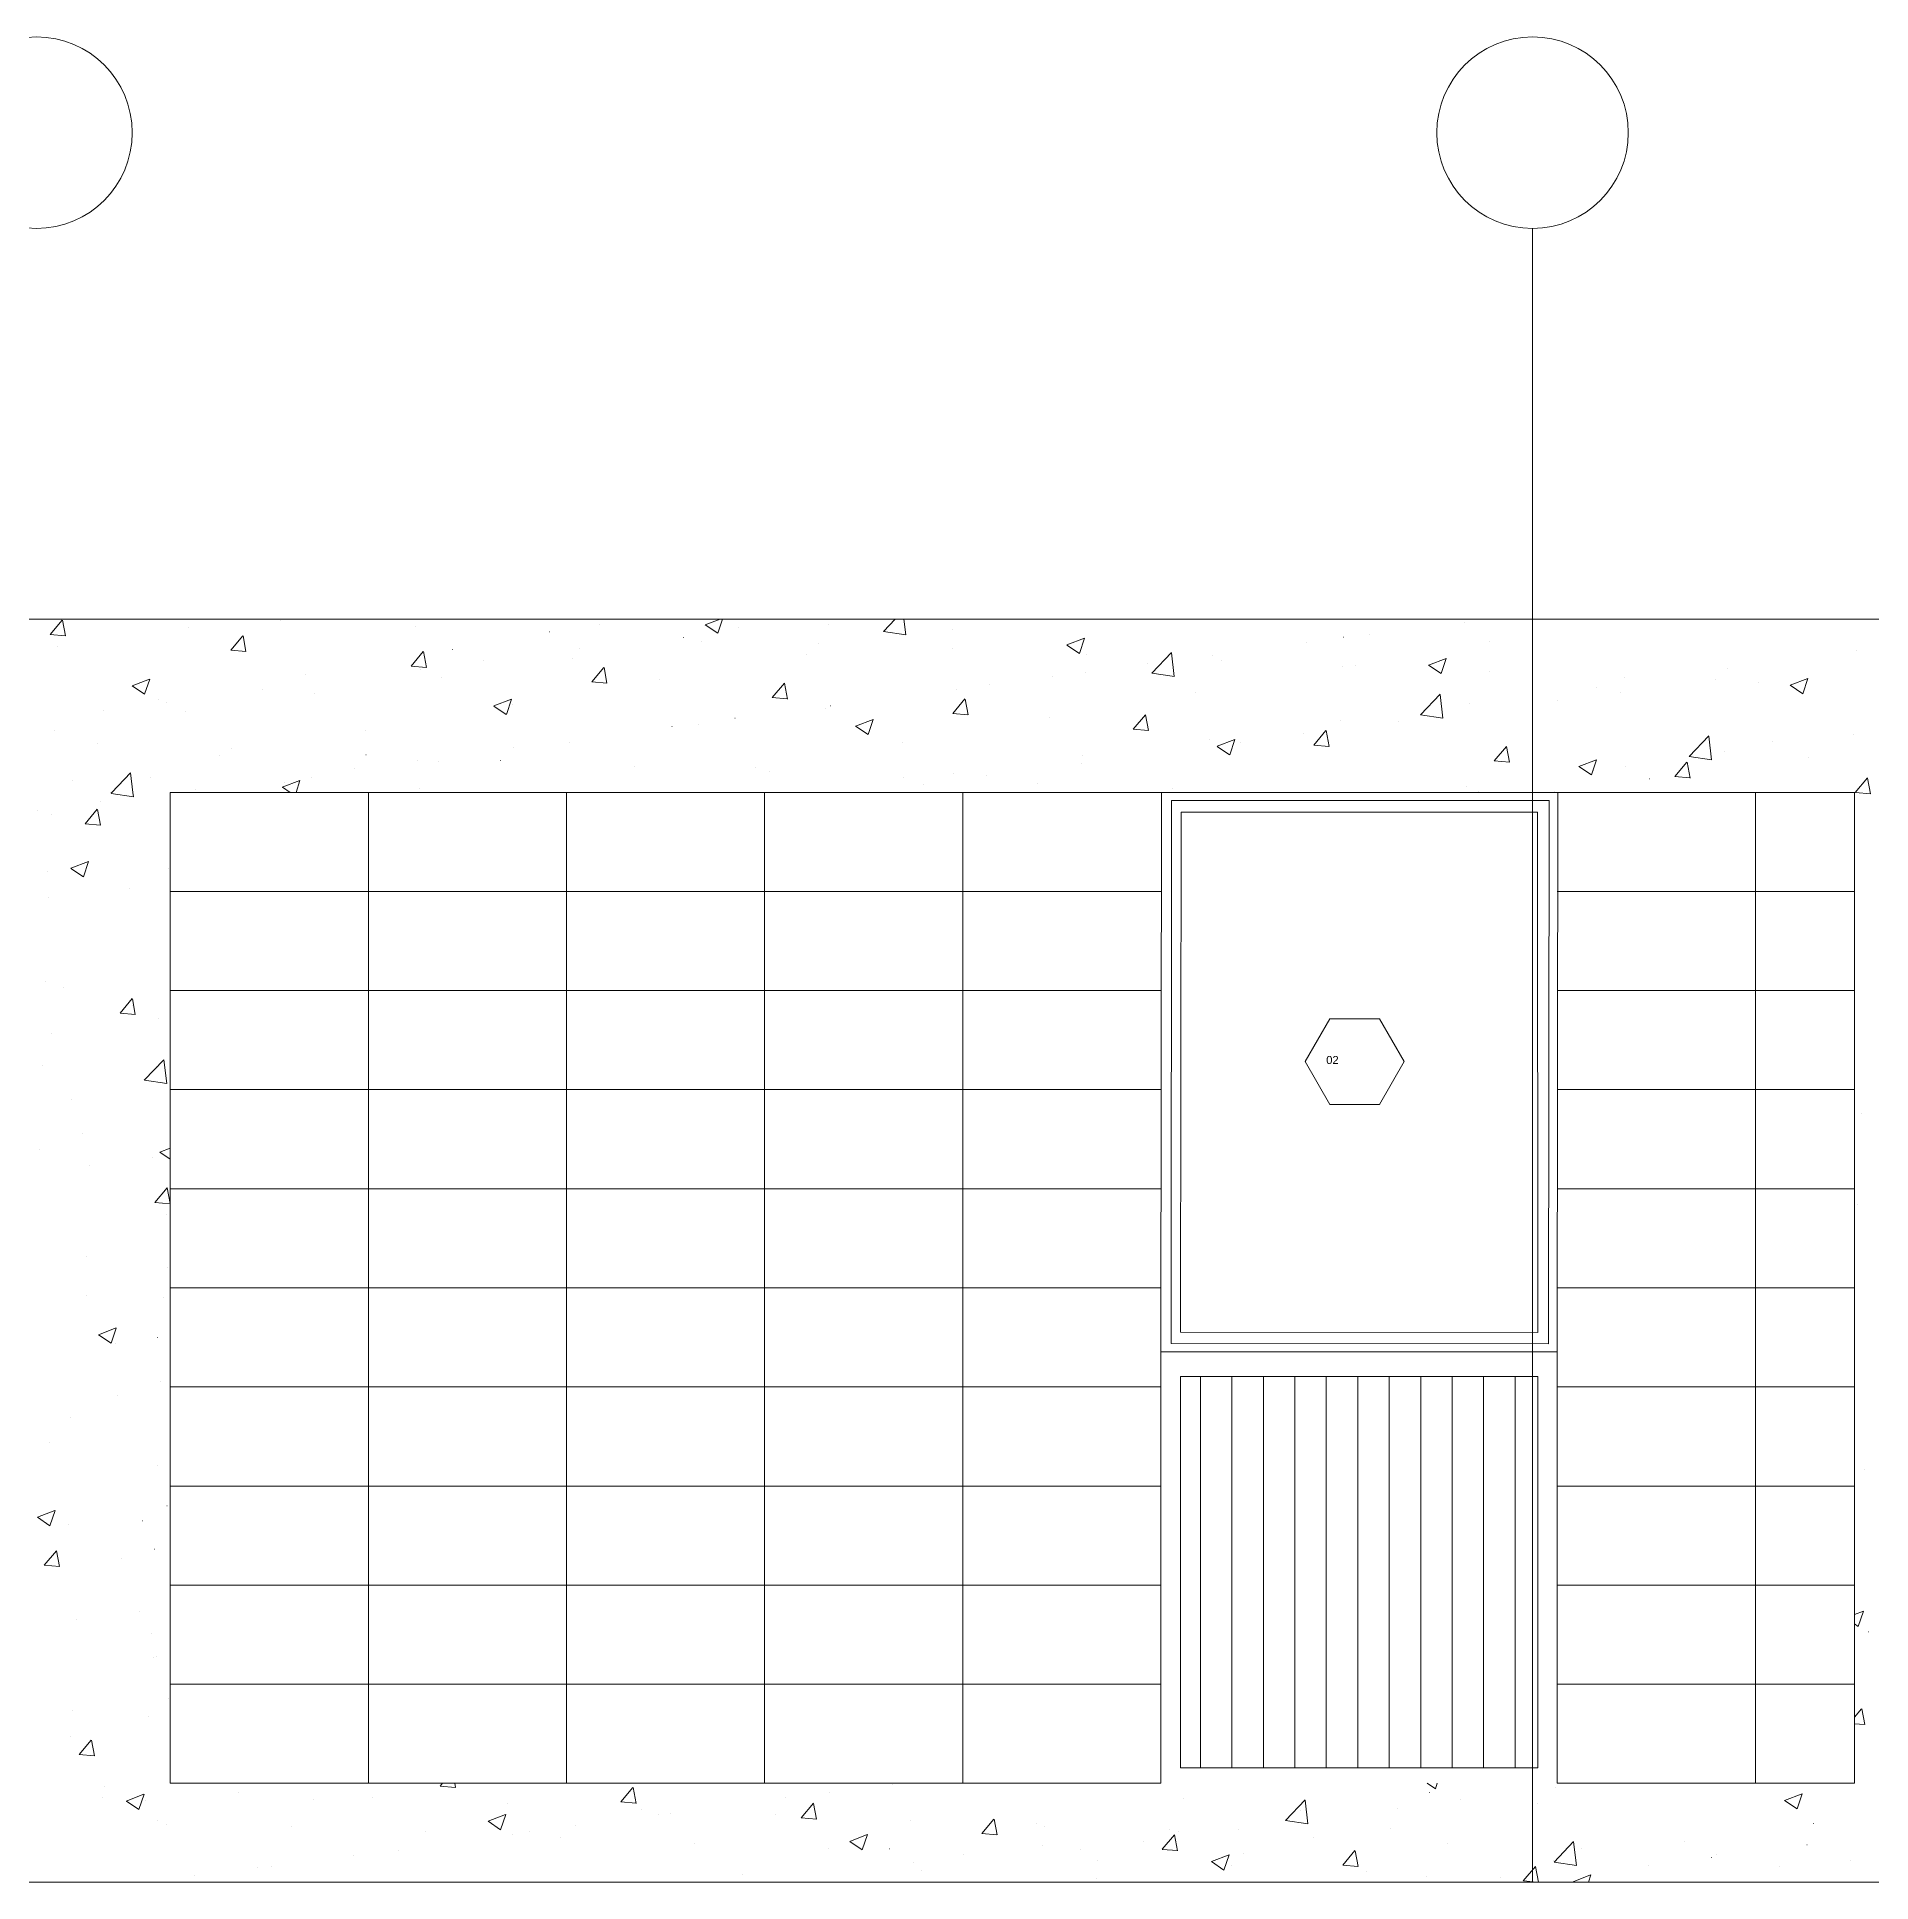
# Model space of a CAD drawing. Header units: centimetres. Extents: x -16179 to 12840, y -10704 to 3856.
# Drawn here: x 8630 to 9000.2, y -5198.5 to -4826.1 of the extents above; entities that cross this region are included whole.
import ezdxf

# ---------------------------------------------------------------- set-up
doc = ezdxf.new("R2010")
doc.units = ezdxf.units.CM
doc.header["$MEASUREMENT"] = 0
for name, color, linetype, lineweight in [('A-ELEV-MBE1_Num_Penna__7_Num_Penna__7_Num_Penna__7_Num_Penna__7_Num_Penna__7_Num_Penna__7_Num_Penna__7_Num_Penna__7_Num_Penna__7_Num_Penna__7', 7, 'Continuous', 18), ('A-ELEV-PATT_Num_Penna__8_Num_Penna__8_Num_Penna__8_Num_Penna__8_Num_Penna__8_Num_Penna__8_Num_Penna__8_Num_Penna__8_Num_Penna__8_Num_Penna__8', 8, 'Continuous', 18), ('AA - linee quote_Num_Penna__3_Num_Penna__3_Num_Penna__3_Num_Penna__3_Num_Penna__3_Num_Penna__3_Num_Penna__3_Num_Penna__3_Num_Penna__3_Num_Penna__3', 3, 'Continuous', 18), ('AA - pareti sezionate_Num_Penna__7_Num_Penna__7_Num_Penna__7_Num_Penna__7_Num_Penna__7_Num_Penna__7_Num_Penna__7_Num_Penna__7_Num_Penna__7_Num_Penna__7', 7, 'Continuous', 18), ('AA - serramenti e porte_Num_Penna__4_Num_Penna__4_Num_Penna__4_Num_Penna__4_Num_Penna__4_Num_Penna__4_Num_Penna__4_Num_Penna__4_Num_Penna__4_Num_Penna__4', 4, 'Continuous', 18), ('AA pareti non sezionate_Num_Penna__2_Num_Penna__2_Num_Penna__2_Num_Penna__2_Num_Penna__2_Num_Penna__2_Num_Penna__2_Num_Penna__2_Num_Penna__2_Num_Penna__2', 2, 'Continuous', 18), ('SIMBOLI FINESTRE_Num_Penna__3_Num_Penna__3_Num_Penna__3_Num_Penna__3_Num_Penna__3_Num_Penna__3_Num_Penna__3_Num_Penna__3_Num_Penna__3_Num_Penna__3', 3, 'Continuous', 18)]:
    doc.layers.add(name, color=color, linetype=linetype, lineweight=lineweight)
doc.styles.add('GENERATED_STYLE_1', font='Arial.ttf')

msp = doc.modelspace()

# ---------------------------------------------------------------- linework, layer by layer
at = {"layer": 'A-ELEV-MBE1_Num_Penna__7_Num_Penna__7_Num_Penna__7_Num_Penna__7_Num_Penna__7_Num_Penna__7_Num_Penna__7_Num_Penna__7_Num_Penna__7_Num_Penna__7', "color": 7, "linetype": 'Continuous', "lineweight": 18}
for p, q in [((8656.91, -4978.54), (8656.91, -5178.54)), ((8656.91, -4978.54), (8857, -4978.54)), ((8696.91, -4978.54), (8696.91, -5178.54)), ((8736.91, -4978.54), (8736.91, -5178.54)), ((8776.91, -4978.54), (8776.91, -5178.54)), ((8816.91, -4978.54), (8816.91, -5178.54)), ((8937, -4978.54), (8996.91, -4978.54)), ((8976.91, -5178.5), (8976.91, -4978.54)), ((8996.91, -5178.5), (8996.91, -4978.54)), ((8656.91, -4998.54), (8856.91, -4998.54)), ((8996.91, -4998.54), (8936.91, -4998.54)), ((8936.91, -4998.54), (8996.91, -4998.54)), ((8656.91, -5018.54), (8856.91, -5018.54)), ((8976.91, -5018.54), (8936.91, -5018.54)), ((8936.91, -5018.54), (8996.91, -5018.54)), ((8656.91, -5038.54), (8856.91, -5038.54)), ((8996.91, -5038.54), (8936.91, -5038.54)), ((8936.91, -5038.54), (8996.91, -5038.54)), ((8656.91, -5058.54), (8856.91, -5058.54)), ((8976.91, -5058.54), (8936.91, -5058.54)), ((8936.91, -5058.54), (8996.91, -5058.54)), ((8656.91, -5078.54), (8856.91, -5078.54)), ((8936.91, -5078.54), (8996.91, -5078.52)), ((8976.91, -5078.54), (8936.91, -5078.54)), ((8856.91, -5178.5), (8856.91, -5091.43)), ((8936.91, -5178.5), (8936.91, -5091.49)), ((8932.95, -5096.43), (8860.88, -5096.43)), ((8860.88, -5096.43), (8860.88, -5175.43)), ((8864.88, -5175.43), (8864.88, -5096.43)), ((8871.23, -5175.43), (8871.23, -5096.43)), ((8877.58, -5175.43), (8877.58, -5096.43)), ((8883.93, -5175.43), (8883.93, -5096.43)), ((8890.28, -5175.43), (8890.28, -5096.43)), ((8896.63, -5175.43), (8896.63, -5096.43)), ((8902.98, -5175.43), (8902.98, -5096.43)), ((8909.33, -5175.43), (8909.33, -5096.43)), ((8915.68, -5175.43), (8915.68, -5096.43)), ((8922.03, -5175.43), (8922.03, -5096.43)), ((8928.38, -5175.43), (8928.38, -5096.43)), ((8932.95, -5096.43), (8932.95, -5175.43)), ((8656.91, -5098.54), (8856.91, -5098.54)), ((8976.91, -5098.54), (8936.91, -5098.54)), ((8936.91, -5098.54), (8996.91, -5098.54)), ((8656.91, -5118.54), (8856.91, -5118.54)), ((8976.91, -5118.54), (8936.91, -5118.54)), ((8936.91, -5118.54), (8996.91, -5118.54)), ((8656.91, -5138.54), (8856.91, -5138.54)), ((8976.91, -5138.54), (8936.91, -5138.54)), ((8936.91, -5138.54), (8996.91, -5138.54)), ((8656.91, -5158.54), (8856.91, -5158.54)), ((8976.91, -5158.54), (8936.91, -5158.54)), ((8936.91, -5158.54), (8996.91, -5158.54)), ((8860.88, -5175.43), (8932.95, -5175.43)), ((8656.91, -5178.54), (8856.91, -5178.54)), ((8936.91, -5178.5), (8996.91, -5178.5))]:
    msp.add_line(p, q, dxfattribs=at)
at = {"layer": 'A-ELEV-PATT_Num_Penna__8_Num_Penna__8_Num_Penna__8_Num_Penna__8_Num_Penna__8_Num_Penna__8_Num_Penna__8_Num_Penna__8_Num_Penna__8_Num_Penna__8', "color": 8, "linetype": 'Continuous', "lineweight": 18}
for p, q in [((8632.69, -4946.66), (8635.14, -4943.75)), ((8635.77, -4946.94), (8635.19, -4943.76)), ((8660.57, -4945.3), (8660.57, -4945.3)), ((8679.21, -4943.83), (8679.21, -4943.83)), ((8706.33, -4944.97), (8706.33, -4944.97)), ((8743.49, -4944.63), (8743.49, -4944.63)), ((8764.91, -4944.72), (8767.94, -4943.55)), ((8764.92, -4944.73), (8767.45, -4946.43)), ((8767.45, -4946.43), (8768.42, -4943.55)), ((8771.57, -4945.22), (8771.57, -4945.22)), ((8789.82, -4944.74), (8789.82, -4944.74)), ((8800.87, -4946.06), (8803.27, -4943.55)), ((8805.39, -4946.77), (8805.01, -4943.55)), ((8814.91, -4945.62), (8814.92, -4945.62)), ((8918.24, -4944.18), (8918.24, -4944.18)), ((8919.79, -4943.63), (8919.8, -4943.63)), ((8632.7, -4946.67), (8635.73, -4946.94)), ((8634.18, -4949.1), (8634.19, -4949.1)), ((8669.13, -4949.85), (8671.57, -4946.93)), ((8672.21, -4950.13), (8671.62, -4946.95)), ((8733.44, -4946.12), (8733.45, -4946.12)), ((8739.49, -4949.44), (8739.49, -4949.44)), ((8760.56, -4947.26), (8760.57, -4947.26)), ((8764.16, -4947.99), (8764.16, -4947.99)), ((8787.68, -4948.41), (8787.69, -4948.41)), ((8800.88, -4946.07), (8805.4, -4946.77)), ((8837.91, -4948.78), (8841.47, -4947.42)), ((8837.92, -4948.8), (8840.45, -4950.5)), ((8840.46, -4950.5), (8841.49, -4947.43)), ((8886.28, -4948.39), (8886.29, -4948.39)), ((8893.71, -4947.2), (8893.72, -4947.2)), ((8899, -4946.72), (8899.01, -4946.72)), ((8923.19, -4948.14), (8923.2, -4948.14)), ((8669.13, -4949.86), (8672.17, -4950.12)), ((8705.56, -4953.04), (8708.01, -4950.12)), ((8705.57, -4953.05), (8708.61, -4953.31)), ((8708.65, -4953.32), (8708.06, -4950.14)), ((8713.86, -4949.72), (8713.87, -4949.72)), ((8720.25, -4951.97), (8720.25, -4951.97)), ((8738.07, -4951.57), (8738.08, -4951.57)), ((8785.29, -4950.7), (8785.29, -4950.7)), ((8814.8, -4949.55), (8814.8, -4949.55)), ((8841.92, -4950.7), (8841.92, -4950.7)), ((8854.2, -4952.61), (8854.21, -4952.61)), ((8855.08, -4954.46), (8859.04, -4950.34)), ((8859.6, -4955.18), (8859.04, -4950.35)), ((8867.33, -4951.01), (8867.33, -4951.01)), ((8869.03, -4951.85), (8869.04, -4951.85)), ((8893.57, -4953.22), (8893.57, -4953.22)), ((8896.15, -4952.99), (8896.16, -4952.99)), ((8910.92, -4952.85), (8914.48, -4951.49)), ((8910.93, -4952.87), (8913.46, -4954.57)), ((8913.46, -4954.57), (8914.49, -4951.5)), ((8997.3, -4949.9), (8997.31, -4949.9)), ((8649.22, -4957.03), (8652.77, -4955.67)), ((8651.76, -4958.75), (8652.79, -4955.68)), ((8684.24, -4954.8), (8684.24, -4954.8)), ((8707.53, -4953.65), (8707.53, -4953.65)), ((8711.69, -4955.38), (8711.69, -4955.38)), ((8742, -4956.23), (8744.45, -4953.31)), ((8742.01, -4956.23), (8745.04, -4956.5)), ((8745.08, -4956.51), (8744.5, -4953.32)), ((8755.66, -4955.79), (8755.67, -4955.79)), ((8778.44, -4959.42), (8780.89, -4956.5)), ((8781.52, -4959.7), (8780.93, -4956.51)), ((8822.24, -4956.82), (8822.25, -4956.82)), ((8834.96, -4955.15), (8834.97, -4955.15)), ((8841.67, -4954.27), (8841.67, -4954.27)), ((8855.09, -4954.48), (8859.61, -4955.18)), ((8923.27, -4954.14), (8923.28, -4954.14)), ((8950.39, -4955.28), (8950.39, -4955.28)), ((8968.92, -4955.79), (8968.92, -4955.79)), ((8971.22, -4953.48), (8971.22, -4953.48)), ((8977.51, -4956.43), (8977.51, -4956.43)), ((8983.92, -4956.92), (8987.48, -4955.56)), ((8983.94, -4956.93), (8986.46, -4958.64)), ((8986.47, -4958.64), (8987.5, -4955.57)), ((8649.23, -4957.04), (8651.76, -4958.75)), ((8654.61, -4959.89), (8654.62, -4959.89)), ((8656.21, -4960.4), (8656.21, -4960.4)), ((8675.45, -4957.87), (8675.45, -4957.87)), ((8686.03, -4958.63), (8686.04, -4958.63)), ((8722.22, -4961.1), (8725.78, -4959.73)), ((8724.77, -4962.82), (8725.8, -4959.75)), ((8778.44, -4959.42), (8781.48, -4959.69)), ((8814.87, -4962.6), (8817.32, -4959.68)), ((8815.58, -4957.84), (8815.59, -4957.84)), ((8817.96, -4962.88), (8817.37, -4959.7)), ((8863.94, -4958.31), (8863.95, -4958.31)), ((8909.3, -4962.87), (8913.26, -4958.75)), ((8913.82, -4963.59), (8913.26, -4958.76)), ((8919.18, -4960.54), (8919.18, -4960.54)), ((8936.96, -4960), (8936.96, -4960)), ((8944.83, -4957.29), (8944.84, -4957.29)), ((8949.68, -4958.32), (8949.68, -4958.32)), ((8643.49, -4962.08), (8643.49, -4962.08)), ((8659.95, -4962.21), (8659.95, -4962.21)), ((8722.24, -4961.11), (8724.76, -4962.82)), ((8726.04, -4960.87), (8726.04, -4960.87)), ((8770.92, -4963.58), (8770.93, -4963.58)), ((8789.2, -4961.65), (8789.2, -4961.65)), ((8790.16, -4961.04), (8790.17, -4961.04)), ((8795.23, -4965.17), (8798.79, -4963.8)), ((8797.77, -4966.89), (8798.8, -4963.82)), ((8814.88, -4962.61), (8817.92, -4962.87)), ((8834.31, -4963.39), (8834.32, -4963.39)), ((8851.31, -4965.79), (8853.76, -4962.87)), ((8854.4, -4966.07), (8853.81, -4962.89)), ((8893.09, -4964.12), (8893.1, -4964.12)), ((8904.88, -4964.22), (8904.88, -4964.22)), ((8909.31, -4962.89), (8913.83, -4963.59)), ((8633.56, -4966.02), (8633.57, -4966.02)), ((8696.41, -4965.96), (8696.42, -4965.96)), ((8758.2, -4965.25), (8758.21, -4965.25)), ((8763.54, -4964.9), (8763.54, -4964.9)), ((8795.24, -4965.18), (8797.77, -4966.89)), ((8851.32, -4965.8), (8854.35, -4966.06)), ((8866.71, -4967.92), (8866.71, -4967.92)), ((8868.24, -4969.24), (8871.79, -4967.87)), ((8870.78, -4970.95), (8871.81, -4967.89)), ((8885.64, -4966.75), (8885.64, -4966.75)), ((8887.75, -4968.98), (8890.2, -4966.06)), ((8890.83, -4969.26), (8890.24, -4966.08)), ((8963.52, -4971.28), (8967.47, -4967.16)), ((8968.04, -4971.99), (8967.47, -4967.17)), ((8996.68, -4966.81), (8996.69, -4966.81)), ((8642.2, -4968.64), (8642.2, -4968.64)), ((8666.78, -4971.04), (8666.79, -4971.04)), ((8669.32, -4969.78), (8669.32, -4969.78)), ((8696.43, -4970.93), (8696.44, -4970.93)), ((8726.12, -4969.48), (8726.13, -4969.48)), ((8737.46, -4968.48), (8737.46, -4968.48)), ((8804.69, -4968.48), (8804.69, -4968.48)), ((8841.05, -4971.18), (8841.05, -4971.18)), ((8868.25, -4969.25), (8870.77, -4970.95)), ((8872.92, -4968.43), (8872.92, -4968.43)), ((8887.76, -4968.98), (8890.79, -4969.25)), ((8924.18, -4972.17), (8926.63, -4969.25)), ((8927.27, -4972.45), (8926.68, -4969.26)), ((8963.53, -4971.3), (8968.04, -4972)), ((8970.6, -4970.39), (8970.61, -4970.39)), ((8980.35, -4968.28), (8980.35, -4968.28)), ((8987.63, -4971.6), (8987.64, -4971.6)), ((8645.13, -4978.54), (8648.91, -4974.6)), ((8649.37, -4978.54), (8648.91, -4974.61)), ((8652.91, -4975.46), (8652.91, -4975.46)), ((8685.41, -4975.54), (8685.42, -4975.54)), ((8694.16, -4973.68), (8694.17, -4973.68)), ((8706.88, -4972.01), (8706.89, -4972.01)), ((8711.07, -4972.29), (8711.08, -4972.29)), ((8723.55, -4972.08), (8723.56, -4972.08)), ((8750.67, -4973.22), (8750.67, -4973.22)), ((8775.06, -4973.56), (8775.07, -4973.56)), ((8777.79, -4974.37), (8777.79, -4974.37)), ((8804.91, -4975.51), (8804.91, -4975.51)), ((8814.97, -4974.75), (8814.97, -4974.75)), ((8821.6, -4975.18), (8821.6, -4975.18)), ((8840.84, -4972.65), (8840.84, -4972.65)), ((8924.19, -4972.17), (8927.23, -4972.44)), ((8941.24, -4973.31), (8944.8, -4971.94)), ((8941.25, -4973.32), (8943.78, -4975.02)), ((8943.79, -4975.02), (8944.82, -4971.95)), ((8944.22, -4974.2), (8944.22, -4974.2)), ((8950.72, -4973.36), (8950.73, -4973.36)), ((8960.62, -4975.35), (8963.07, -4972.44)), ((8960.63, -4975.36), (8963.67, -4975.63)), ((8963.71, -4975.64), (8963.12, -4972.45)), ((8637.16, -4976.13), (8637.16, -4976.13)), ((8644.96, -4978.72), (8645.13, -4978.54)), ((8644.97, -4978.74), (8649.48, -4979.44)), ((8649.48, -4979.44), (8649.37, -4978.54)), ((8662.08, -4977.91), (8662.09, -4977.91)), ((8679.54, -4977.48), (8683.1, -4976.12)), ((8679.55, -4977.5), (8681.1, -4978.54)), ((8680.03, -4976.61), (8680.03, -4976.61)), ((8682.31, -4978.54), (8683.11, -4976.13)), ((8707.14, -4977.75), (8707.15, -4977.75)), ((8808.88, -4976.86), (8808.88, -4976.86)), ((8832.02, -4976.66), (8832.03, -4976.66)), ((8859.14, -4977.8), (8859.15, -4977.8)), ((8918.56, -4977.45), (8918.56, -4977.45)), ((8921.1, -4978.45), (8921.1, -4978.45)), ((8936.31, -4978.36), (8936.32, -4978.36)), ((8955.55, -4975.82), (8955.56, -4975.82)), ((8997.06, -4978.54), (8999.51, -4975.62)), ((8997.07, -4978.55), (9000.1, -4978.81)), ((9000.14, -4978.82), (8999.55, -4975.64)), ((8630.12, -4982.11), (8630.13, -4982.11)), ((8632.95, -4982.93), (8632.95, -4982.93)), ((8639.74, -4984.88), (8642.19, -4981.96)), ((8642.82, -4985.15), (8642.24, -4981.97)), ((8642.84, -4980.44), (8642.85, -4980.44)), ((8639.75, -4984.88), (8642.78, -4985.15)), ((8636.86, -4993.87), (8640.41, -4992.5)), ((8636.87, -4993.88), (8639.4, -4995.59)), ((8639.4, -4995.59), (8640.43, -4992.52)), ((8656.56, -4993.91), (8656.56, -4993.91)), ((8632.09, -4994.46), (8632.1, -4994.46)), ((8632.33, -4999.84), (8632.33, -4999.84)), ((8648.72, -4997.94), (8648.72, -4997.94)), ((8631.71, -5016.75), (8631.71, -5016.75)), ((8635.35, -5017.98), (8635.36, -5017.98)), ((8646.79, -5023.09), (8649.23, -5020.17)), ((8649.87, -5023.37), (8649.28, -5020.18)), ((8646.79, -5023.09), (8649.83, -5023.36)), ((8649.32, -5021.57), (8649.32, -5021.57)), ((8632.91, -5027.24), (8632.91, -5027.24)), ((8654.46, -5024.22), (8654.47, -5024.22)), ((8631.09, -5033.66), (8631.1, -5033.66)), ((8651.69, -5036.62), (8655.65, -5032.49)), ((8654.07, -5033.79), (8654.08, -5033.79)), ((8656.21, -5037.33), (8655.65, -5032.51)), ((8651.7, -5036.63), (8656.22, -5037.33)), ((8637.01, -5040.46), (8637.01, -5040.46)), ((8998.22, -5043.31), (8998.22, -5043.31)), ((8639.21, -5047.39), (8639.21, -5047.39)), ((8656.86, -5046.76), (8656.86, -5046.76)), ((8630.47, -5050.57), (8630.48, -5050.57)), ((8653.43, -5052.15), (8653.43, -5052.15)), ((8654.82, -5051.16), (8656.91, -5050.36)), ((8654.83, -5051.17), (8656.91, -5052.57)), ((8640.71, -5053.83), (8640.71, -5053.83)), ((8653.83, -5061.3), (8656.28, -5058.38)), ((8656.91, -5061.51), (8656.33, -5058.39)), ((8656.41, -5058.23), (8656.42, -5058.23)), ((8653.84, -5061.3), (8656.88, -5061.57)), ((8656.24, -5063.67), (8656.25, -5063.67)), ((8997.57, -5061.68), (8997.58, -5061.68)), ((8640.06, -5072.19), (8640.07, -5072.19)), ((8656.44, -5074.49), (8656.44, -5074.49)), ((8640.03, -5080.17), (8640.03, -5080.17)), ((8655.62, -5080.58), (8655.63, -5080.58)), ((8642.46, -5088), (8646.02, -5086.63)), ((8645, -5089.72), (8646.03, -5086.65)), ((8642.47, -5088.01), (8645, -5089.72)), ((8645.94, -5089.69), (8645.94, -5089.69)), ((8654.31, -5088.54), (8654.32, -5088.54)), ((8655.01, -5097.5), (8655.01, -5097.5)), ((8646.33, -5100.31), (8646.33, -5100.31)), ((8636.86, -5104.78), (8636.86, -5104.78)), ((8632.57, -5109.73), (8632.58, -5109.73)), ((8654.39, -5114.41), (8654.39, -5114.41)), ((8998.86, -5115.21), (8998.87, -5115.21)), ((8630.1, -5124.84), (8633.65, -5123.47)), ((8632.64, -5126.55), (8633.67, -5123.48)), ((8656.26, -5122.56), (8656.27, -5122.56)), ((8630.11, -5124.85), (8632.64, -5126.55)), ((8636.44, -5126.27), (8636.44, -5126.27)), ((8651.29, -5125.54), (8651.3, -5125.54)), ((8631.49, -5134.53), (8633.94, -5131.61)), ((8634.58, -5134.81), (8633.99, -5131.63)), ((8653.77, -5131.32), (8653.78, -5131.32)), ((8631.5, -5134.54), (8634.54, -5134.8)), ((8647.15, -5133.1), (8647.15, -5133.1)), ((8637.93, -5145.58), (8637.93, -5145.58)), ((8650.65, -5143.9), (8650.65, -5143.9)), ((8996.91, -5144.5), (8998.69, -5143.81)), ((8996.91, -5146.38), (8997.67, -5146.9)), ((8997.67, -5146.9), (8998.7, -5143.83)), ((8653.15, -5148.23), (8653.16, -5148.23)), ((8999.68, -5147.99), (8999.69, -5147.99)), ((8653.45, -5153.24), (8653.45, -5153.24)), ((8654.16, -5152.87), (8654.17, -5152.87)), ((8656.52, -5161.41), (8656.53, -5161.41)), ((8637.28, -5163.94), (8637.29, -5163.94)), ((8652.54, -5165.14), (8652.54, -5165.14)), ((8996.91, -5165.17), (8998.31, -5163.49)), ((8998.95, -5166.69), (8998.36, -5163.51)), ((8636.71, -5169.11), (8636.71, -5169.11)), ((8996.91, -5166.51), (8998.91, -5166.68)), ((8638.54, -5172.74), (8640.99, -5169.83)), ((8638.55, -5172.75), (8641.59, -5173.02)), ((8641.63, -5173.02), (8641.04, -5169.84)), ((8643.56, -5179.2), (8643.56, -5179.2)), ((8670.67, -5180.35), (8670.68, -5180.35)), ((8711.42, -5179.12), (8711.9, -5178.54)), ((8711.43, -5179.13), (8714.46, -5179.39)), ((8714.5, -5179.4), (8714.34, -5178.54)), ((8747.85, -5182.31), (8750.3, -5179.39)), ((8750.94, -5182.59), (8750.35, -5179.4)), ((8789.96, -5180.39), (8789.96, -5180.39)), ((8802.67, -5178.72), (8802.68, -5178.72)), ((8910.64, -5178.54), (8912.3, -5179.66)), ((8911.14, -5180.38), (8911.15, -5180.38)), ((8912.31, -5179.66), (8912.68, -5178.54)), ((8936.63, -5179.36), (8936.63, -5179.36)), ((8643.16, -5181.44), (8643.16, -5181.44)), ((8648.06, -5182.13), (8651.62, -5180.76)), ((8648.07, -5182.14), (8650.6, -5183.84)), ((8650.6, -5183.84), (8651.63, -5180.77)), ((8651.92, -5182.05), (8651.92, -5182.05)), ((8685.74, -5181.8), (8685.74, -5181.8)), ((8697.79, -5181.49), (8697.8, -5181.49)), ((8724.91, -5182.64), (8724.91, -5182.64)), ((8747.86, -5182.31), (8750.9, -5182.58)), ((8752.03, -5183.78), (8752.03, -5183.78)), ((8781.17, -5181.49), (8781.17, -5181.49)), ((8784.29, -5185.5), (8786.74, -5182.58)), ((8787.37, -5185.78), (8786.79, -5182.59)), ((8861.39, -5181.6), (8861.4, -5181.6)), ((8882.02, -5186.04), (8885.98, -5181.91)), ((8885.06, -5183.96), (8885.07, -5183.96)), ((8886.54, -5186.75), (8885.98, -5181.93)), ((8904.67, -5183.57), (8904.68, -5183.57)), ((8917.39, -5181.89), (8917.39, -5181.89)), ((8932.82, -5182.59), (8932.82, -5182.59)), ((8982.77, -5182.02), (8986.33, -5180.65)), ((8982.78, -5182.03), (8985.31, -5183.73)), ((8985.31, -5183.73), (8986.34, -5180.66)), ((8654.27, -5186.02), (8654.27, -5186.02)), ((8656.11, -5186.89), (8656.12, -5186.89)), ((8681.38, -5187.17), (8681.39, -5187.17)), ((8721.07, -5186.19), (8724.62, -5184.83)), ((8721.08, -5186.21), (8723.61, -5187.91)), ((8723.61, -5187.91), (8724.64, -5184.84)), ((8738.63, -5187.15), (8738.64, -5187.15)), ((8755.51, -5184.75), (8755.51, -5184.75)), ((8757.87, -5184.62), (8757.88, -5184.62)), ((8779.15, -5184.93), (8779.15, -5184.93)), ((8784.3, -5185.5), (8787.34, -5185.77)), ((8806.26, -5186.07), (8806.27, -5186.07)), ((8820.73, -5188.68), (8823.18, -5185.77)), ((8823.81, -5188.96), (8823.22, -5185.78)), ((8831.77, -5186.69), (8831.77, -5186.69)), ((8833.38, -5187.22), (8833.39, -5187.22)), ((8858.68, -5187.77), (8858.68, -5187.77)), ((8872.59, -5187.79), (8872.59, -5187.79)), ((8882.03, -5186.05), (8886.55, -5186.75)), ((8903.19, -5187.67), (8903.2, -5187.67)), ((8988.65, -5186.66), (8988.66, -5186.66)), ((8708.5, -5188.31), (8708.51, -5188.31)), ((8725.92, -5188.82), (8725.92, -5188.82)), ((8729.43, -5188.32), (8729.43, -5188.32)), ((8735.62, -5189.46), (8735.63, -5189.46)), ((8762.74, -5190.61), (8762.74, -5190.61)), ((8794.07, -5190.26), (8797.63, -5188.9)), ((8794.09, -5190.28), (8796.61, -5191.98)), ((8796.62, -5191.98), (8797.65, -5188.91)), ((8820.74, -5188.69), (8823.77, -5188.95)), ((8833.02, -5191.02), (8833.02, -5191.02)), ((8853.35, -5190.32), (8853.35, -5190.32)), ((8857.17, -5191.87), (8859.61, -5188.95)), ((8860.25, -5192.15), (8859.66, -5188.97)), ((8860.5, -5188.37), (8860.51, -5188.37)), ((8887.62, -5189.51), (8887.62, -5189.51)), ((8914.74, -5190.66), (8914.74, -5190.66)), ((8936.24, -5194.45), (8940.2, -5190.32)), ((8940.76, -5195.16), (8940.2, -5190.33)), ((8962.57, -5190.23), (8962.58, -5190.23)), ((8987.3, -5190.96), (8987.31, -5190.96)), ((8693.83, -5193.05), (8693.84, -5193.05)), ((8703.04, -5192.13), (8703.05, -5192.13)), ((8789.86, -5191.75), (8789.86, -5191.75)), ((8802.14, -5191.77), (8802.15, -5191.77)), ((8806.94, -5194.6), (8806.94, -5194.6)), ((8816.98, -5192.9), (8816.98, -5192.9)), ((8840.63, -5192), (8840.64, -5192)), ((8844.09, -5194.04), (8844.1, -5194.04)), ((8857.17, -5191.88), (8860.21, -5192.14)), ((8867.08, -5194.33), (8870.64, -5192.97)), ((8867.09, -5194.34), (8869.62, -5196.05)), ((8869.62, -5196.05), (8870.65, -5192.98)), ((8871.21, -5195.19), (8871.22, -5195.19)), ((8873.57, -5192.76), (8873.57, -5192.76)), ((8893.6, -5195.06), (8896.05, -5192.14)), ((8893.61, -5195.06), (8896.65, -5195.33)), ((8896.68, -5195.34), (8896.1, -5192.16)), ((8936.19, -5194.04), (8936.19, -5194.04)), ((8936.25, -5194.46), (8940.77, -5195.16)), ((8941.85, -5191.8), (8941.86, -5191.8)), ((8955.35, -5195.17), (8955.35, -5195.17)), ((8968.06, -5193.5), (8968.07, -5193.5)), ((8968.97, -5192.95), (8968.98, -5192.95)), ((8981.85, -5195.28), (8981.85, -5195.28)), ((8996.09, -5194.09), (8996.1, -5194.09)), ((8661.88, -5197.25), (8661.88, -5197.25)), ((8674.59, -5195.58), (8674.6, -5195.58)), ((8677.38, -5195.38), (8677.39, -5195.38)), ((8772.52, -5196.86), (8772.52, -5196.86)), ((8780.55, -5198.41), (8780.56, -5198.41)), ((8808.55, -5196.22), (8808.55, -5196.22)), ((8843.94, -5197.84), (8843.95, -5197.84)), ((8898.33, -5196.33), (8898.33, -5196.33)), ((8910.53, -5197.29), (8910.53, -5197.29)), ((8925.45, -5197.48), (8925.45, -5197.48)), ((8930.04, -5198.25), (8932.49, -5195.33)), ((8930.05, -5198.25), (8932.69, -5198.48)), ((8933.11, -5198.48), (8932.53, -5195.34)), ((8940.09, -5198.4), (8943.64, -5197.03)), ((8940.1, -5198.41), (8940.2, -5198.48)), ((8943.18, -5198.48), (8943.66, -5197.05))]:
    msp.add_line(p, q, dxfattribs=at)
at = {"layer": 'AA - linee quote_Num_Penna__3_Num_Penna__3_Num_Penna__3_Num_Penna__3_Num_Penna__3_Num_Penna__3_Num_Penna__3_Num_Penna__3_Num_Penna__3_Num_Penna__3', "color": 3, "linetype": 'Continuous', "lineweight": 18}
msp.add_line((8931.91, -5198.48), (8931.91, -4864.71), dxfattribs=at)
for centre in [(8629.92, -4845.39), (8931.91, -4845.39)]:
    msp.add_circle(centre, 19.33, dxfattribs=at)
at = {"layer": 'AA - pareti sezionate_Num_Penna__7_Num_Penna__7_Num_Penna__7_Num_Penna__7_Num_Penna__7_Num_Penna__7_Num_Penna__7_Num_Penna__7_Num_Penna__7_Num_Penna__7', "color": 7, "linetype": 'Continuous', "lineweight": 18}
msp.add_line((8306.69, -5198.48), (9575.28, -5198.48), dxfattribs=at)
at = {"layer": 'AA - serramenti e porte_Num_Penna__4_Num_Penna__4_Num_Penna__4_Num_Penna__4_Num_Penna__4_Num_Penna__4_Num_Penna__4_Num_Penna__4_Num_Penna__4_Num_Penna__4', "color": 4, "linetype": 'Continuous', "lineweight": 18}
for p, q in [((8856.91, -5091.43), (8857, -4978.54)), ((8857, -4978.54), (8937, -4978.54)), ((8936.91, -5091.49), (8937, -4978.54)), ((8858.96, -5089.76), (8859.05, -4980.21)), ((8859.05, -4980.21), (8935.24, -4980.21)), ((8860.88, -5087.47), (8860.97, -4982.51)), ((8860.97, -4982.51), (8932.94, -4982.51)), ((8932.95, -5087.53), (8932.94, -4982.51)), ((8935.15, -5089.83), (8935.24, -4980.21)), ((8935.15, -5089.83), (8858.96, -5089.76)), ((8932.95, -5087.53), (8860.88, -5087.47)), ((8936.91, -5091.49), (8856.91, -5091.43))]:
    msp.add_line(p, q, dxfattribs=at)
at = {"layer": 'AA pareti non sezionate_Num_Penna__2_Num_Penna__2_Num_Penna__2_Num_Penna__2_Num_Penna__2_Num_Penna__2_Num_Penna__2_Num_Penna__2_Num_Penna__2_Num_Penna__2', "color": 2, "linetype": 'Continuous', "lineweight": 18}
msp.add_line((8314.19, -4943.55), (9575.28, -4943.55), dxfattribs=at)
at = {"layer": 'SIMBOLI FINESTRE_Num_Penna__3_Num_Penna__3_Num_Penna__3_Num_Penna__3_Num_Penna__3_Num_Penna__3_Num_Penna__3_Num_Penna__3_Num_Penna__3_Num_Penna__3', "color": 3, "linetype": 'Continuous', "lineweight": 18}
for p, q in [((8891.01, -5024.22), (8886.01, -5032.88)), ((8901.01, -5024.22), (8891.01, -5024.22)), ((8906.01, -5032.88), (8901.01, -5024.22)), ((8886.01, -5032.88), (8891.01, -5041.54)), ((8901.01, -5041.54), (8906.01, -5032.88)), ((8891.01, -5041.54), (8901.01, -5041.54))]:
    msp.add_line(p, q, dxfattribs=at)

# ---------------------------------------------------------------- texts
at = {"layer": 'SIMBOLI FINESTRE_Num_Penna__3_Num_Penna__3_Num_Penna__3_Num_Penna__3_Num_Penna__3_Num_Penna__3_Num_Penna__3_Num_Penna__3_Num_Penna__3_Num_Penna__3', "color": 3, "linetype": 'Continuous', "lineweight": 18, "insert": (8890.26, -5033.38), "char_height": 1.615, "attachment_point": 7, "rotation": 359.8326, "style": 'GENERATED_STYLE_1'}
msp.add_mtext('\\A1;02', dxfattribs=at)

doc.saveas('drawing.dxf')
